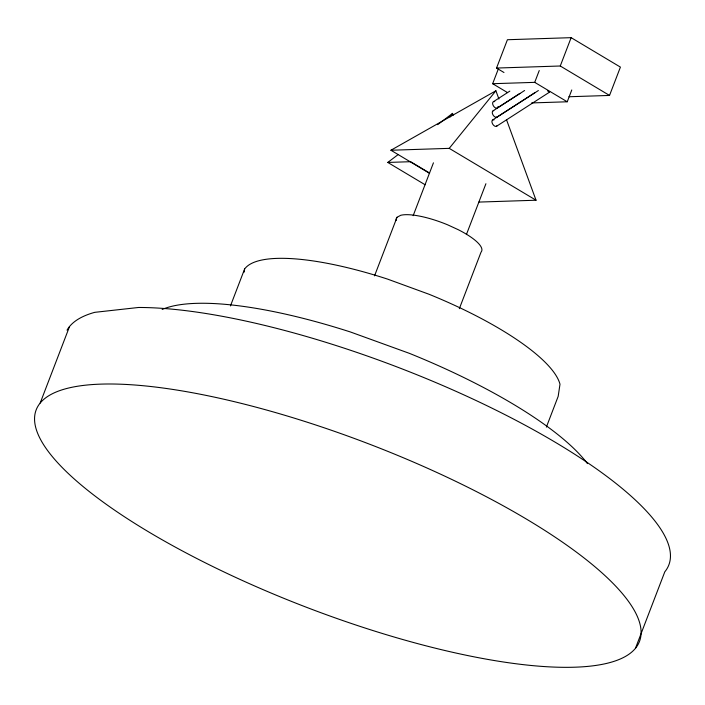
<?xml version="1.0" encoding="UTF-8"?>
<svg xmlns="http://www.w3.org/2000/svg" width="705" height="705" viewBox="0 0 705 705"><rect width="100%" height="100%" fill="white"/><g stroke="black" fill="none" stroke-linecap="round" stroke-linejoin="round"><path stroke-width="1.06" d="M244.15 272.139L244.617 269.01A169.614 45.895 21 0 1 387.53 279.092L429.054 294.267A169.614 45.895 21 0 1 559.99 384.243L558.175 396.36L546.366 427.115M40.185 403.022L69.548 326.503M230.456 305.917L244.617 269.01M374.54 275.858L397.03 217.263L400.696 215.307A45.693 12.364 21 0 1 447.684 224.842L458.259 229.698A45.693 12.364 21 0 1 481.039 252.143L459.334 308.684M413.148 215.704L433.443 162.82M503.978 72.509L496.54 68.059L507.415 39.727L571.138 37.665L620.418 67.107L609.534 95.439L568.891 96.752M507.529 92.593L492.654 83.71L498.329 68.949M466.393 234.589L485.912 183.732M492.654 83.71L534.716 82.353L539.246 70.535M496.54 68.059L560.264 65.997L571.138 37.665M531.649 102.93L567.234 101.784L571.773 89.967M635.452 648.309A323.119 87.438 21 0 0 239.427 402.916A323.119 87.438 21 0 0 138.568 525.763A323.119 87.438 21 0 0 635.452 648.309L664.815 571.79A323.119 87.438 21 0 0 500.471 412.381A323.119 87.438 21 0 0 138.541 307.477L94.77 312.333A323.119 87.438 21 0 0 67.028 330.169M450.072 116.986L452.575 113.382L453.015 115.514M429.601 173.359L390.914 150.244L449.226 148.358L495.897 90.786L498.928 99.044M425.115 184.754L387.776 162.441L398.281 154.483M437.682 124.653L452.575 113.382M493.5 101.635L509.83 91.121M497.192 108.059L519.867 93.448M493.147 110.773L524.608 90.513M496.831 117.197L534.778 92.76M492.786 119.894L538.382 90.54M496.479 126.31L549.362 92.258M390.914 150.244L495.897 90.786M387.776 162.441L410.61 161.701L429.274 172.857M478.827 202.079L536.038 200.22L506.498 119.691M560.264 65.997L609.534 95.439M534.716 82.353L567.234 101.784M449.226 148.358L536.038 200.22M162.168 309.477A240.282 65.019 21 0 1 350.517 332.011L409.358 353.337A240.282 65.019 21 0 1 587.432 463.599M396.219 220.409A45.693 12.364 21 0 1 397.03 217.263M498.065 106.473A3.71 2.185 57.2 0 1 495.465 107.891A3.71 2.185 57.2 0 1 492.645 103.75A3.71 2.185 57.2 0 1 494.751 101.608M497.289 116.845A3.71 2.185 57.2 0 1 492.989 114.897A3.71 2.185 57.2 0 1 493.729 110.65M497.228 125.428A3.71 2.185 57.2 0 1 492.628 124.01A3.71 2.185 57.2 0 1 494.038 119.868M549.697 91.8A3.71 2.185 57.2 0 1 547.618 90.857"/></g></svg>
